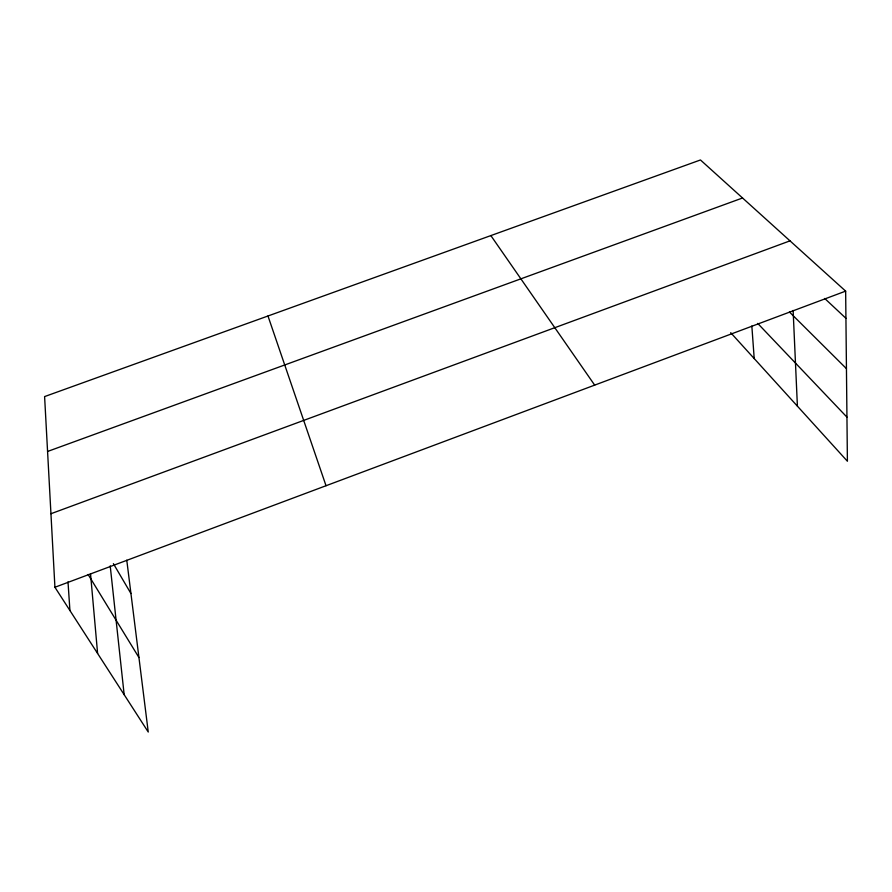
<?xml version="1.0" encoding="UTF-8"?>
<svg xmlns="http://www.w3.org/2000/svg" width="892" height="892" viewBox="0 0 892 892"><rect width="100%" height="100%" fill="white"/><g stroke="black" fill="none" stroke-linecap="round" stroke-linejoin="round"><path stroke-width="1.34" d="M126.776 560.187L148.25 732.031L54.925 587.259L845.649 291.127L847.4 461.231L730.715 332.683M50.944 513.725L790 240.851M47.577 451.463L742.545 197.991M845.649 291.127L700.465 159.969L44.6 396.583L54.925 587.259M824.71 298.463L845.928 318.31M789.453 311.999L846.441 368.641M757.709 323.395L846.943 417.133M490.856 235.588L594.674 385.121M88.118 574.481L138.94 657.538M113.395 563.644L130.934 593.526M267.979 315.991L326.026 485.727M110.207 565.874L124.166 694.678M90.527 573.768L97.607 653.468M751.844 326.015L754.208 358.562M68.004 581.852L69.922 610.529M793.122 310.461L797.403 406.15"/></g></svg>
